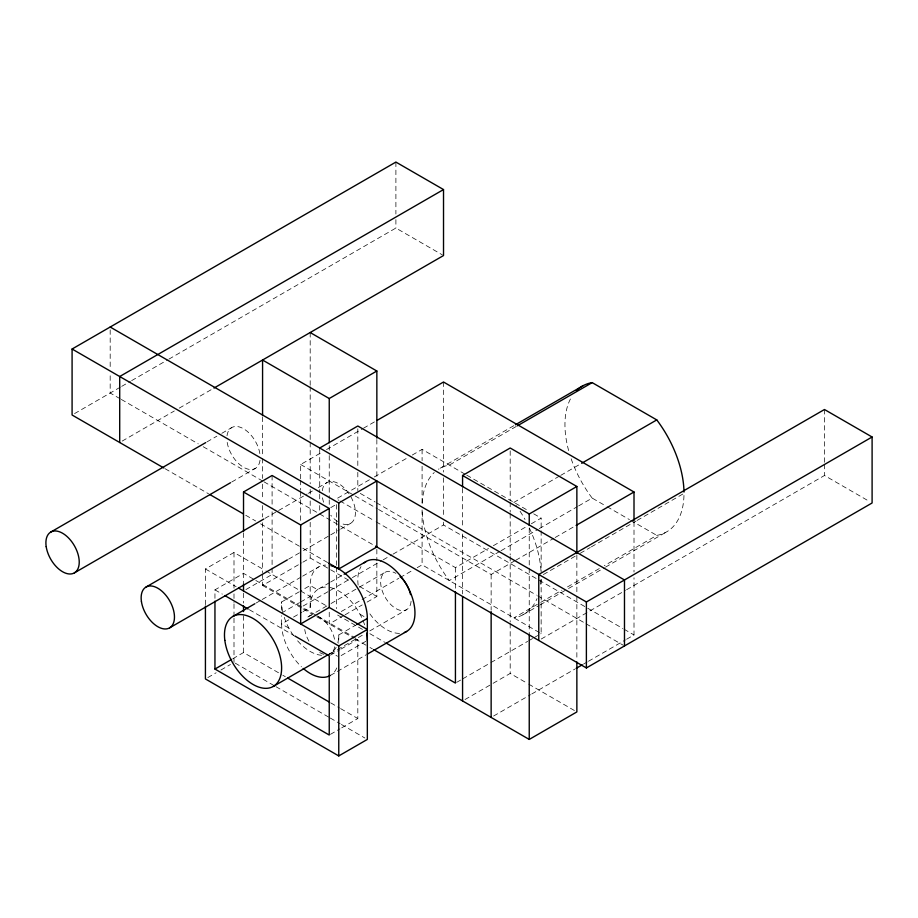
<?xml version="1.0" encoding="UTF-8"?>
<svg xmlns="http://www.w3.org/2000/svg" width="918" height="918" viewBox="0 0 918 918"><rect width="100%" height="100%" fill="white"/><g stroke="black" fill="none" stroke-linecap="round" stroke-linejoin="round"><path stroke-width="0.69" stroke-dasharray="4.59 3.44" d="M329.642 582.62L317.467 589.666L310.192 585.466L300.668 590.962M330.641 582.035L343.034 574.863M329.011 654.178L331.49 652.744L337.549 656.255M74.553 413.593L120.476 387.075M121.715 386.363L130.402 381.349M131.641 380.626L167.627 359.856M168.866 359.145L395.899 228.054L442.304 254.848M122.197 441.076L174.305 410.989M179.262 408.12L212.758 388.784M206.952 441.902L216.866 436.176M221.823 433.319L231.738 427.593M231.761 482.007L255.307 468.409M300.668 478.794L300.668 464.497L321.598 452.413M326.533 449.568L362.243 428.947M363.471 428.236L375.783 421.121M265.004 518.349L277.397 511.2M278.636 510.477L307.14 494.022M308.379 493.31L313.336 490.441M318.305 487.584L326.98 482.57M205.425 604.675L205.425 568.976L233.998 552.475L264.717 570.216M369.438 479.781L336.378 498.864L338.857 500.299M374.337 476.947L407.397 457.864M412.297 455.03L422.096 449.372L465.472 474.422M330.778 507.597L335.69 504.762M214.95 598.352L214.95 589.861L243.522 573.371L254.584 579.751M440.273 468.169L514.16 425.504M516.283 426.434L449.327 465.093A84.181 48.597 60 0 0 438.448 469.236M288.573 559.177L302.206 551.305M303.445 550.593L329.47 535.561M330.709 534.85L339.396 529.835M340.635 529.124L350.55 523.398M245.898 589.597L272.095 574.473L272.095 508.01M262.571 574.06L262.571 585.466L301.643 562.906M302.86 562.206L310.192 557.972L348.461 580.073M256.111 603.023L261.01 600.2M262.227 599.488L301.414 576.871M302.642 576.16L318.557 566.968M281.619 610.206L281.619 601.967L299.475 591.651M281.619 612.96L299.475 602.656M300.668 601.967L310.192 596.47M303.124 606.041L328.988 591.112M330.228 590.4L351.158 578.317M352.386 577.606L381.945 560.531M383.173 559.819L391.802 554.851M393.03 554.139L443.52 524.981L622.874 628.532M288.757 619.834L281.619 623.953A40.403 23.329 60 0 0 301.437 666.801M293.519 617.08L301.85 612.272M303.043 611.583L310.192 607.464A40.403 23.329 60 0 1 327.324 587.118M232.805 658.734L243.522 652.549L281.619 674.546M308.941 616.288L329.826 604.228M331.054 603.516L358.089 587.91M359.317 587.199L385.124 572.304M207.812 677.576L216.143 672.756M220.905 670.014L230.429 664.506M559.487 476.086L513.919 502.387A84.181 48.597 60 0 1 516.295 505.634M560.714 475.375L580.417 463.992M341.278 611.514L360.866 600.2M362.094 599.488L398.825 578.283M400.053 577.571L412.297 570.503M417.197 567.68L422.096 564.845L541.15 633.581L541.15 578.661M343.894 615.496L329.241 623.965L329.241 611.113M345.111 614.796L362.208 604.928M367.085 602.105L376.85 596.47L376.85 562.218M337.835 642.749A40.403 23.329 60 0 0 338.765 634.958L355.427 625.33M376.059 521.78L455.431 567.599L488.491 548.505M493.391 545.682L526.45 526.588M531.35 523.765L541.15 518.108L541.15 529.376M499.817 551.42L449.327 580.566A84.181 48.597 60 0 1 422.188 511.028M501.044 550.708L537.994 529.376M539.222 528.665L577.399 506.621M578.638 505.91L592.179 498.095L605.846 505.979M330.491 653.616L364.894 633.753M369.816 630.918L406.674 609.632M330.423 655.165L339.947 649.669M341.14 648.98L357.813 639.353L357.813 718.53L341.14 728.158M341.14 655.578L366.144 641.143M378.583 509.49L491.141 574.473L514.539 560.955M515.778 560.244L553.956 538.212M555.183 537.5L574.886 526.117M330.388 675.441L366.03 654.867M543.376 574.553L576.86 555.229M580.21 553.29L590.251 547.495M591.364 546.853L636.013 521.08M637.126 520.426L684.002 493.368A84.181 48.597 60 0 1 656.772 535.378L604.319 565.672M537.351 604.331L513.919 617.86A84.181 48.597 60 0 0 537.007 598.639M540.702 602.392L561.908 590.159M567.485 586.935L599.856 568.242M522.973 614.796L538.981 605.547M540.209 604.836L567.301 589.195M568.54 588.484L604.251 567.863M605.478 567.152L665.825 532.314M330.423 734.343L339.947 728.846M456.648 682.361L461.547 679.538M462.775 678.827L489.719 663.278M490.935 662.566L527.678 641.361M528.894 640.649L532.578 638.526M533.794 637.826L541.15 633.581M541.241 639.02L625.342 590.469M626.581 589.746L824.479 475.49L869.656 501.584M465.013 699.527L491.876 684.025M493.092 683.313L510.19 673.445L527.471 683.428M493.609 716.017L530.558 694.685M531.786 693.974L574.886 669.084M583.504 664.104L587.199 661.97M588.438 661.27L625.376 639.938M626.615 639.226L634.005 634.958L634.005 577.766M607.085 506.702L629.45 519.611M630.689 520.322L656.772 535.378M466.711 475.134L528.768 510.959M533.714 513.828L541.15 518.108M624.102 629.243L634.005 634.958M360.292 493.425L375.175 502.02M376.414 502.731L536.41 595.105M537.661 595.828L584.789 623.035M586.028 623.758L623.242 645.239M300.668 464.497L353.855 495.204M355.082 495.915L377.355 508.767M340.096 501.01L374.819 521.057M120.109 398.745L110.183 393.019L110.183 374.762M121.348 399.456L198.254 443.864M203.211 446.722L262.743 481.101M263.982 481.812L317.318 512.6M319.716 513.988L376.85 546.979M165.114 468.719L208.524 493.781M245.737 515.262L255.663 520.988M260.62 523.857L301.552 547.484M302.791 548.207L327.6 562.527M359.569 586.487L376.85 596.47M528.711 684.139L574.393 710.509M360.051 614.257L364.905 617.057M265.945 570.927L326.808 606.052M337.617 615.049L363.666 630.092M369.862 633.672L384.745 642.256M255.812 580.463L316.021 615.232M317.249 615.944L357.813 639.353M262.571 585.466L302.079 608.278M303.135 608.886L311.948 613.981M316.744 616.747L353.855 638.171M355.082 638.882L368.692 646.742M369.931 647.454L372.398 648.877M205.425 568.976L236.144 586.705M288.895 628.164L281.619 623.953L281.619 615.714M214.95 589.861L222.328 594.118M249.363 609.736L293.599 635.279M282.847 675.258L285.303 676.669M330.778 702.924L339.373 707.893M340.601 708.604L357.813 718.53M235.237 663.163L274.734 685.975M275.974 686.687L329.057 717.337M330.296 718.048L340.176 723.751M341.404 724.463L364.859 738.003M824.479 409.508L824.479 462.856M824.479 464.267L824.479 475.49M634.005 522.009L634.005 572.052M576.86 554.977L576.86 594.933M576.86 596.356L576.86 659.147M541.15 530.788L541.15 571.616M529.238 528.252L529.238 566.773M529.238 568.208L529.238 633.845M510.19 450.853L510.19 500.792M510.19 502.226L510.19 512.21M510.19 513.632L510.19 555.011M510.19 556.446L510.19 622.083M510.19 623.506L510.19 673.445M491.141 574.473L491.141 610.206M462.569 488.342L462.569 528.286M462.569 534.001L462.569 593.923M455.431 567.599L455.431 590.412M443.52 382.014L443.52 472.093M443.52 477.808L443.52 516.409M443.52 522.124L443.52 524.981M422.096 449.372L422.096 460.641M422.096 466.275L422.096 504.292M422.096 509.926L422.096 564.845M395.899 162.073L395.899 214.02M395.899 219.631L395.899 228.054M376.85 439.515L376.85 478.037M376.85 549.377L376.85 560.795M357.813 428.809L357.813 466.723M357.813 472.334L357.813 490.591M338.765 634.958L338.765 643.208M336.378 504.567L336.378 565.867M336.378 567.29L336.378 608.634M329.241 445.597L329.241 454.158M329.241 455.592L329.241 498.394M329.241 499.817L329.241 505.531M319.716 449.407L319.716 492.932M319.716 494.332L319.716 499.943M319.716 505.566L319.716 511.177M310.192 332.534L310.192 385.331M310.192 386.753L310.192 440.973M310.192 442.396L310.192 483.775M310.192 489.489L310.192 495.192M310.192 500.907L310.192 516.593M310.192 522.308L310.192 557.972M310.192 607.464L310.192 585.466A40.403 23.329 60 0 1 325.638 565.086M300.668 480.229L300.668 490.235M300.668 491.658L300.668 521.688M272.095 475.49L272.095 506.598M262.571 417.093L262.571 457.049M262.571 458.484L262.571 478.45M262.571 484.165L262.571 499.862M262.571 505.566L262.571 516.983M262.571 522.686L262.571 572.625M243.522 532.991L243.522 583.263M243.522 593.166L243.522 603.069M243.522 615.794L243.522 652.549M233.998 552.475L233.998 588.186M233.998 593.9L233.998 602.46M233.998 603.895L233.998 616.747M233.998 618.17L233.998 662.452M110.183 329.837L110.183 367.751M260.024 460.262A23.57 13.609 60 0 1 243.522 467.251A23.57 13.609 60 0 1 227.021 441.214M227.021 435.74A23.57 13.609 60 0 1 244.119 429.108A23.57 13.609 60 0 1 260.15 456.223M322.264 490.728A23.57 13.609 60 0 1 339.557 484.222A23.57 13.609 60 0 1 355.404 511.682A23.57 13.609 60 0 1 341.129 523.409M337.572 521.493A23.57 13.609 60 0 1 330.778 515.262M323.595 502.226A23.57 13.609 60 0 1 322.264 496.202M330.159 587.531A40.403 23.329 60 0 1 364.687 625.055M321.621 655.291A40.403 23.329 60 0 1 296.021 638.928M293.439 635.52A40.403 23.329 60 0 1 284.27 617.366M282.698 611.583A40.403 23.329 60 0 1 281.619 601.967M336.114 647.305A40.403 23.329 60 0 1 329.332 654.006M336.757 667.937A40.403 23.329 60 0 1 332.373 674.053M399.502 633.351A40.403 23.329 60 0 1 368.37 611.686M358.135 585.156A40.403 23.329 60 0 1 361.004 566.658M323.905 654.293A21.55 12.439 60 0 1 319.716 652.549M308.941 641.177A21.55 12.439 60 0 1 304.73 629.507M307.886 617.034A21.55 12.439 60 0 1 311.374 615.416M318.339 616.644A21.55 12.439 60 0 1 334.691 640.408M334.691 646.811A21.55 12.439 60 0 1 329.321 654.167M411.08 601.313A21.55 12.439 60 0 1 394.992 608.003A21.55 12.439 60 0 1 380.672 581.645A21.55 12.439 60 0 1 395.899 573.371M422.188 503.305A84.181 48.597 60 0 1 434.283 472.483M520.093 511.257A84.181 48.597 60 0 1 525.004 519.473M529.342 527.965A84.181 48.597 60 0 1 541.046 571.937M541.046 579.648A84.181 48.597 60 0 1 540.45 585.891M592.179 498.095A84.181 48.597 60 0 1 570.835 457.818M568.644 450.612A84.181 48.597 60 0 1 571.673 396.783"/><path stroke-width="1.38" d="M344.124 574.232L366.179 561.472M273.254 686.446L328.116 654.706M163.874 467.996L72.086 415.016L72.086 349.024L395.899 162.073L443.52 189.567L443.52 255.548L213.997 388.062M443.52 189.567L119.707 376.518L119.707 442.499M50.777 532.061L205.712 442.614M262.571 415.67L262.571 360.028L329.241 398.515L376.85 371.021L376.85 438.081M74.347 572.889L230.521 482.73M243.522 531.579L243.522 491.991L272.095 475.49L329.241 508.48L329.241 607.464L367.338 629.461L338.765 645.951L238.611 588.128M319.716 448.007L357.813 426.009L624.481 579.969L624.481 645.951M377.023 420.41L443.52 382.014L634.005 491.991L634.005 520.586M146.019 587.05L263.764 519.072M243.522 491.991L300.668 524.981L329.241 508.48M72.086 349.024L338.765 502.984L376.85 480.998L376.85 546.979L338.765 568.976L328.839 563.239M515.4 424.793L583.125 385.686M517.408 425.791L592.179 382.622L656.772 419.916A84.181 48.597 60 0 1 683.99 492.071M169.589 627.878L287.334 559.9M462.569 486.907L462.569 475.49L510.19 448.007L576.86 486.494L576.86 553.554M232.839 616.46L254.883 603.734M214.95 601.175L214.95 669.05L231.611 659.422M329.241 607.464L300.668 623.953L300.668 524.981M581.656 463.28L656.772 419.916M462.569 475.49L529.238 513.988L576.86 486.494M356.62 624.642L367.338 618.457A40.403 23.329 60 0 0 330.893 565.706M576.114 525.406L634.005 491.991M367.257 654.167L406.582 631.458M110.183 327.037L586.384 601.967L872.1 437.002L872.1 502.984L586.384 667.948L375.531 546.21M205.425 606.11L205.425 678.941L338.765 755.927L367.338 739.426L367.338 618.457M576.114 668.373L582.276 664.816M373.637 649.6L529.238 739.426L576.86 711.932L576.86 661.993M872.1 437.002L824.479 409.508L538.763 574.473L538.763 640.454M310.192 332.534L376.85 371.021M209.763 494.492L243.259 513.828M385.985 642.979L455.431 683.072L455.431 591.835M224.784 595.541L248.135 609.024M294.827 635.979L329.241 655.854L329.241 735.031L214.95 669.05M287.759 678.092L329.539 702.213M586.384 601.967L586.384 667.948M529.238 513.988L529.238 525.394M529.238 635.267L529.238 739.426M491.141 611.64L491.141 717.44M462.569 596.78L462.569 700.939M338.765 502.984L338.765 568.976M338.765 645.951L338.765 755.927M329.241 398.515L329.241 442.751M243.522 583.894L243.522 590.962M243.522 605.891L243.522 611.549M366.695 633.122A40.403 23.329 60 0 1 367.338 640.454M330.388 675.441A40.403 23.329 60 0 1 303.204 668.419M364.194 562.86A40.403 23.329 60 0 1 406.582 584.8A40.403 23.329 60 0 1 404.39 632.479M328.162 654.488A40.403 23.329 60 0 1 326.946 654.855M400.099 576.47A21.55 12.439 60 0 1 410.553 594.589M576.366 390.747A84.181 48.597 60 0 1 592.179 382.622M46.198 546.669A23.57 13.609 60 0 0 73.486 573.325A23.57 13.609 60 0 0 68.012 537.432A23.57 13.609 60 0 0 46.198 546.669M141.441 601.657A23.57 13.609 60 0 0 168.717 628.302A23.57 13.609 60 0 0 163.255 592.42A23.57 13.609 60 0 0 141.441 601.657M224.83 640.362A40.403 23.329 60 0 0 271.051 687.467A40.403 23.329 60 0 0 263.248 626.524A40.403 23.329 60 0 0 224.83 640.362"/></g></svg>
